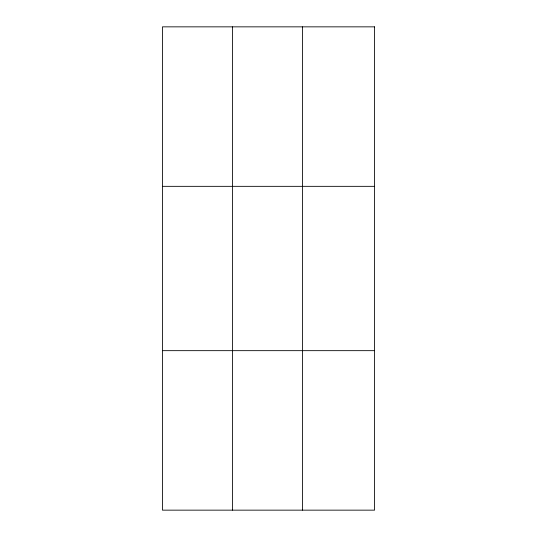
<?xml version="1.0" encoding="UTF-8"?>
<svg xmlns="http://www.w3.org/2000/svg" width="537" height="537" viewBox="0 0 537 537"><rect width="100%" height="100%" fill="white"/><g stroke="black" fill="none" stroke-linecap="round" stroke-linejoin="round"><path stroke-width="0.81" d="M232.44 510.15L232.44 26.85M302.438 510.15L302.438 26.85M162.442 186.339L374.558 186.339M162.442 350.661L374.558 350.661M374.558 26.85L374.558 510.15L162.442 510.15L162.442 26.85L374.558 26.85"/></g></svg>
